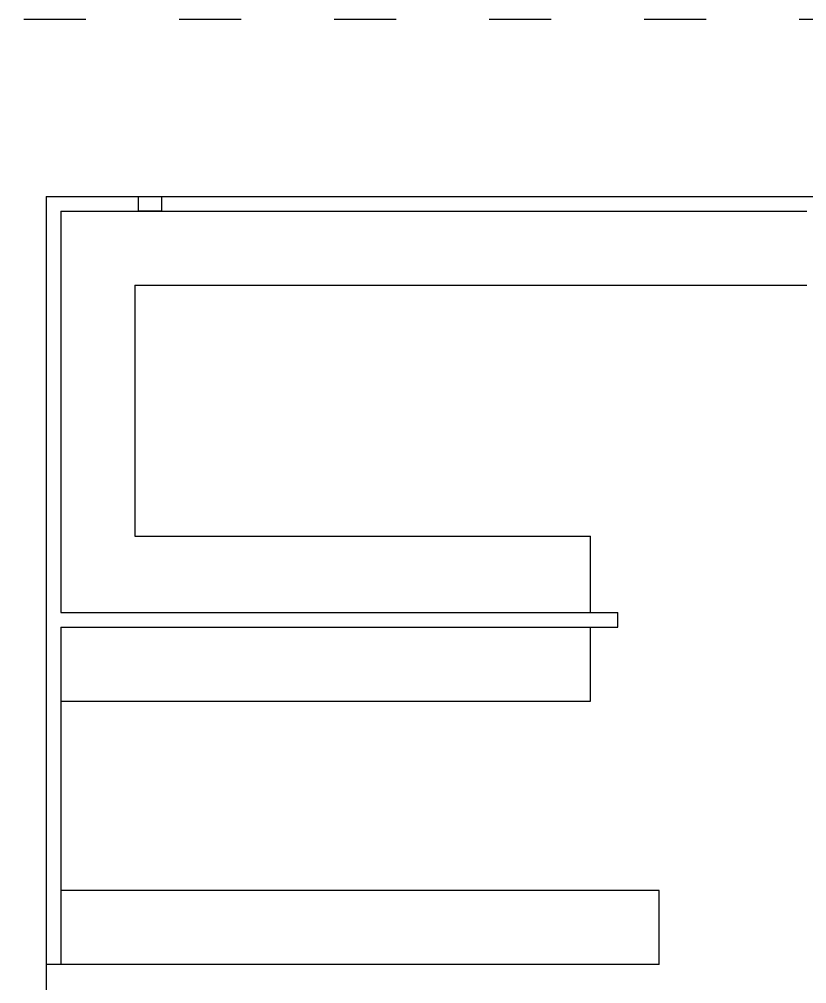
# Model space of a CAD drawing. Header units: millimetres. Extents: x 185 to 501, y 106 to 528.
# Drawn here: x 281.6 to 286.93, y 233.3 to 239.83 of the extents above; entities that cross this region are included whole.
import ezdxf

# ---------------------------------------------------------------- set-up
doc = ezdxf.new("R2010")
doc.units = ezdxf.units.MM
doc.linetypes.add('ACAD_ISO03W100', pattern=[30, 12, -18])
for name, color, linetype in [('columnas', 170, 'Continuous'), ('MUEBLES', 33, 'Continuous'), ('texto', 7, 'Continuous')]:
    doc.layers.add(name, color=color, linetype=linetype)

msp = doc.modelspace()

# ---------------------------------------------------------------- linework, layer by layer
at = {"layer": 'columnas', "color": 32, "linetype": 'ACAD_ISO03W100', "ltscale": 0.035}
msp.add_line((280.5778, 239.8262), (294.4778, 239.8262), dxfattribs=at)
at = {"layer": 'columnas'}
msp.add_lwpolyline([(282.4025, 238.6262), (282.5596, 238.6262), (282.5596, 238.5262), (282.4025, 238.5262)], close=True, dxfattribs=at)
at = {"layer": 'MUEBLES'}
for p, q in [((282.3778, 238.0262), (286.9278, 238.0262)), ((282.3778, 238.0262), (282.3778, 236.3262)), ((282.3778, 236.3262), (285.4642, 236.3262)), ((285.4642, 235.8091), (285.4642, 236.3262)), ((285.4642, 235.2091), (285.4642, 235.7091)), ((281.8778, 235.2091), (285.4642, 235.2091)), ((285.9278, 233.9262), (281.8778, 233.9262)), ((285.9278, 233.4262), (285.9278, 233.9262)), ((285.9278, 233.4262), (281.7778, 233.4262))]:
    msp.add_line(p, q, dxfattribs=at)
at = {"layer": 'texto'}
for p, q in [((281.7778, 238.6262), (281.7778, 213.6262)), ((281.7778, 238.6262), (293.2778, 238.6262)), ((281.8778, 238.5262), (286.9278, 238.5262)), ((281.8778, 238.5262), (281.8778, 235.8091)), ((281.8778, 235.8091), (285.6482, 235.8091)), ((285.6482, 235.7091), (285.6482, 235.8091)), ((281.8778, 235.7091), (281.8778, 233.4262)), ((281.8778, 235.7091), (285.6482, 235.7091))]:
    msp.add_line(p, q, dxfattribs=at)

doc.saveas('drawing.dxf')
